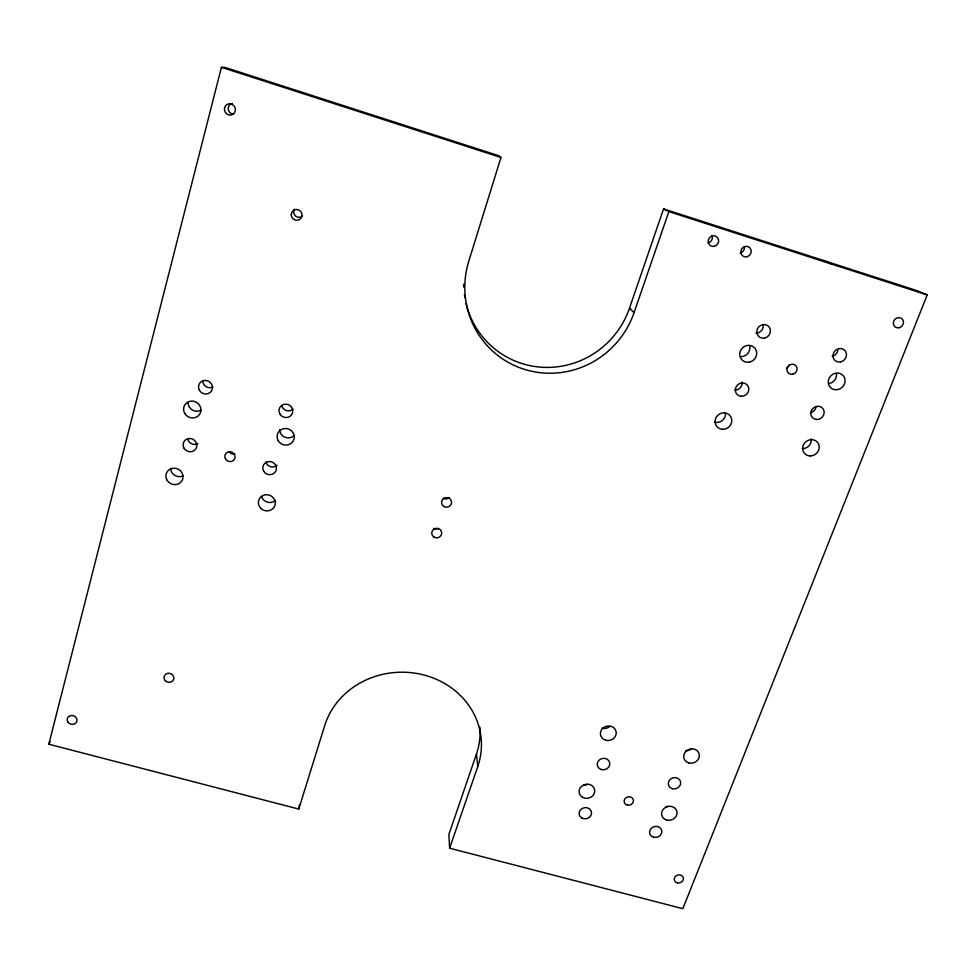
<?xml version="1.0" encoding="UTF-8"?>
<svg xmlns="http://www.w3.org/2000/svg" width="976" height="976" viewBox="0 0 976 976"><rect width="100%" height="100%" fill="white"/><g stroke="black" fill="none" stroke-linecap="round" stroke-linejoin="round"><path stroke-width="1.46" d="M466.064 303.463A86.559 84.68 -54.8 0 0 544.84 367.379A86.559 84.68 -54.8 0 0 629.532 308.05L663.57 208.888L668.853 211.609L634.034 312.723A88.304 86.352 -53.6 0 1 524.441 369.355A88.304 86.352 -53.6 0 1 468.809 261.129L500.969 157.465L499.053 155.818L225.346 67.515L221.43 67.307L48.8 744.212L298.79 809.067L299.449 804.639M298.79 809.067L324.679 725.644A79.898 72.895 -1.9 0 1 424.438 675.136A79.898 72.895 -1.9 0 1 477.752 766.563L449.631 848.193L682.834 908.693L927.2 294.923L916.94 290.628L663.57 208.888M479.863 727.01A78.434 71.748 -1.8 0 1 476.471 754.021L448.887 834.395L449.631 848.193M48.8 744.212L50.13 741.748M221.43 67.307L500.969 157.465M668.853 211.609L927.2 294.923M823.305 260.421L831.759 264.142M629.532 308.05L634.034 312.723M476.471 754.021L477.752 766.563M464.869 297.656A86.559 84.68 -54.8 0 1 464.417 294.691M463.746 287.2A86.559 84.68 -54.8 0 1 463.661 284.199M449.18 497.675A4.941 4.746 -4.9 0 1 443.202 498.248M438.48 528.492A4.904 4.697 -3.6 0 1 433.576 528.358M233.642 114.314A5.612 5.319 62.1 0 1 232.203 103.346M789.145 365.024A5.136 4.795 -43.4 0 1 786.522 367.94M234.74 453.999A5.087 4.831 22.8 0 1 229.067 451.559M302.597 216.001A5.392 5.209 57.1 0 1 294.374 209.23M836.481 373.625A8.552 7.906 -42.9 0 1 829.527 383.47M811.263 438.834A8.394 7.759 -37.9 0 1 802.309 448.655M749.751 346.517A8.577 8.076 -44.2 0 1 740.723 356.691M725.4 412.592A8.418 7.93 -37.6 0 1 714.444 422.169M200.849 410.274A8.613 8.174 29.2 0 1 188.002 402.71M293.983 435.723A8.455 8.125 20.8 0 1 279.673 429.501M275.427 500.383A8.345 7.93 16.3 0 1 261.544 496.418M183.305 475.751A8.491 7.979 24 0 1 170.593 468.407M609.756 726.473A7.82 7.125 -14.6 0 1 602.131 728.157M691.337 748.836A7.771 7.003 -18.2 0 1 685.725 750.8M667.889 806.188A7.674 6.844 -15.8 0 1 665.998 806.847M587.101 784.509A7.723 6.966 -12.3 0 1 583.209 785.375M744.285 246.965A5.307 4.99 -53.7 0 1 740.089 253.174M711.919 235.411A5.307 5.026 -55.5 0 1 708.149 242.926M816.082 406.602A6.783 6.283 -40.4 0 1 810.544 412.702M742.077 382.055A6.795 6.393 -40.9 0 1 734.916 390.083M763.208 324.862A6.917 6.49 -46.3 0 1 755.936 333.072M837.859 350.091A6.893 6.381 -44.8 0 1 832.235 356.325M197.701 443.677A6.832 6.454 25.9 0 1 187.746 439.407M277.025 465.223A6.722 6.417 19 0 1 265.85 461.99M293.044 409.115A6.808 6.564 23.9 0 1 281.747 405.796M212.951 386.96A6.917 6.588 31.1 0 1 202.666 380.847M899.103 327.729A5.344 4.88 -46.7 0 0 902.458 319.237A5.344 4.88 -46.7 0 0 893.699 321.214A5.344 4.88 -46.7 0 0 899.103 327.729M224.578 107.738A5.746 5.429 61.7 0 0 231.361 114.973A5.746 5.429 61.7 0 0 233.776 105.591A5.746 5.429 61.7 0 0 224.578 107.738M677.283 882.853A4.624 4.05 -14.9 0 0 683.346 877.936A4.624 4.05 -14.9 0 0 675.88 875.972A4.624 4.05 -14.9 0 0 677.283 882.853M443.885 506.495A5.026 4.831 -5 0 0 451.595 502.542A5.026 4.831 -5 0 0 444.226 498.126A5.026 4.831 -5 0 0 443.885 506.495M434.076 537.142A5.002 4.782 -3.7 0 0 441.725 533.225A5.002 4.782 -3.7 0 0 434.393 528.87A5.002 4.782 -3.7 0 0 434.076 537.142M67.905 722.069A4.965 4.429 15.4 0 0 76.445 722.264A4.965 4.429 15.4 0 0 71.919 715.469A4.965 4.429 15.4 0 0 67.905 722.069M792.793 374.198A5.246 4.88 -43 0 0 795.965 365.829A5.246 4.88 -43 0 0 787.266 367.793A5.246 4.88 -43 0 0 792.793 374.198M627.251 805.041A4.709 4.209 -14.2 0 0 633.387 799.966A4.709 4.209 -14.2 0 0 625.738 797.917A4.709 4.209 -14.2 0 0 627.251 805.041M291.263 214.671A5.502 5.319 56.5 0 0 299.29 219.71A5.502 5.319 56.5 0 0 299.364 210.279A5.502 5.319 56.5 0 0 291.263 214.671M225.493 459.001A5.185 4.917 22.3 0 0 234.411 459.281A5.185 4.917 22.3 0 0 229.921 451.705A5.185 4.917 22.3 0 0 225.493 459.001M165.505 680.906A4.965 4.514 13 0 0 173.74 679.064A4.965 4.514 13 0 0 167.591 673.367A4.965 4.514 13 0 0 165.505 680.906M837.884 389.546A8.735 8.052 -42.6 0 0 843.276 375.687A8.735 8.052 -42.6 0 0 828.831 378.932A8.735 8.052 -42.6 0 0 837.884 389.546M749.58 362.072A8.76 8.223 -43.8 0 0 754.777 348.029A8.76 8.223 -43.8 0 0 740.247 351.311A8.76 8.223 -43.8 0 0 749.58 362.072M722.618 429.33A8.589 8.076 -37.2 0 0 731.036 417.191A8.589 8.076 -37.2 0 0 716.555 416.703A8.589 8.076 -37.2 0 0 722.618 429.33M810.019 455.926A8.564 7.906 -37.6 0 0 818.571 443.934A8.564 7.906 -37.6 0 0 804.248 443.458A8.564 7.906 -37.6 0 0 810.019 455.926M688.824 762.915A7.918 7.113 -18.1 0 0 699.243 754.314A7.918 7.113 -18.1 0 0 686.482 750.812A7.918 7.113 -18.1 0 0 688.824 762.915M605.73 740.235A7.954 7.235 -14.5 0 0 616.088 731.549A7.954 7.235 -14.5 0 0 603.131 727.974A7.954 7.235 -14.5 0 0 605.73 740.235M666.693 820.047A7.82 6.954 -15.8 0 0 676.941 811.642A7.82 6.954 -15.8 0 0 664.302 808.238A7.82 6.954 -15.8 0 0 666.693 820.047M582.574 797.331A7.857 7.064 -12.3 0 0 594.738 791.414A7.857 7.064 -12.3 0 0 583.477 785.021A7.857 7.064 -12.3 0 0 582.574 797.331M167.091 480.29A8.662 8.125 23.6 0 0 181.939 480.765A8.662 8.125 23.6 0 0 174.338 468.212A8.662 8.125 23.6 0 0 167.091 480.29M184.781 413.482A8.784 8.32 28.7 0 0 199.824 413.995A8.784 8.32 28.7 0 0 192.162 401.099A8.784 8.32 28.7 0 0 184.781 413.482M278.233 440.713A8.625 8.272 20.2 0 0 293.093 441.201A8.625 8.272 20.2 0 0 285.761 428.488A8.625 8.272 20.2 0 0 278.233 440.713M260.824 508.35A8.516 8.064 16 0 0 275.025 505.153A8.516 8.064 16 0 0 264.679 494.917A8.516 8.064 16 0 0 260.824 508.35M746.872 256.773A5.417 5.087 -53.2 0 0 750.044 248.002A5.417 5.087 -53.2 0 0 741.15 250.027A5.417 5.087 -53.2 0 0 746.872 256.773M714.298 246.33A5.417 5.124 -55 0 0 717.433 237.51A5.417 5.124 -55 0 0 708.503 239.547A5.417 5.124 -55 0 0 714.298 246.33M279.892 414.019A6.942 6.686 23.2 0 0 291.848 414.422A6.942 6.686 23.2 0 0 285.944 404.137A6.942 6.686 23.2 0 0 279.892 414.019M263.691 471.213A6.856 6.539 18.5 0 0 275.525 471.591A6.856 6.539 18.5 0 0 269.657 461.55A6.856 6.539 18.5 0 0 263.691 471.213M199.47 390.4A7.052 6.71 30.5 0 0 211.548 390.815A7.052 6.71 30.5 0 0 205.424 380.408A7.052 6.71 30.5 0 0 199.47 390.4M184.049 448.252A6.966 6.576 25.5 0 0 195.993 448.643A6.966 6.576 25.5 0 0 189.905 438.48A6.966 6.576 25.5 0 0 184.049 448.252M601.46 769.564A6.32 5.71 -13.6 0 0 609.695 762.683A6.32 5.71 -13.6 0 0 599.386 759.889A6.32 5.71 -13.6 0 0 601.46 769.564M672.366 788.706A6.295 5.636 -16.7 0 0 680.626 781.898A6.295 5.636 -16.7 0 0 670.451 779.141A6.295 5.636 -16.7 0 0 672.366 788.706M653.615 837.262A6.222 5.527 -14.8 0 0 661.765 830.576A6.222 5.527 -14.8 0 0 651.687 827.892A6.222 5.527 -14.8 0 0 653.615 837.262M581.855 818.022A6.259 5.6 -11.9 0 0 591.541 813.337A6.259 5.6 -11.9 0 0 582.574 808.274A6.259 5.6 -11.9 0 0 581.855 818.022M764.696 338.038A7.052 6.612 -45.9 0 0 768.905 326.716A7.052 6.612 -45.9 0 0 757.23 329.351A7.052 6.612 -45.9 0 0 764.696 338.038M741.394 396.305A6.93 6.515 -40.5 0 0 748.214 386.472A6.93 6.515 -40.5 0 0 736.563 386.069A6.93 6.515 -40.5 0 0 741.394 396.305M816.729 419.485A6.917 6.393 -40.1 0 0 823.634 409.774A6.917 6.393 -40.1 0 0 812.093 409.371A6.917 6.393 -40.1 0 0 816.729 419.485M840.69 361.889A7.039 6.49 -44.4 0 0 845.033 350.689A7.039 6.49 -44.4 0 0 833.419 353.312A7.039 6.49 -44.4 0 0 840.69 361.889"/></g></svg>
